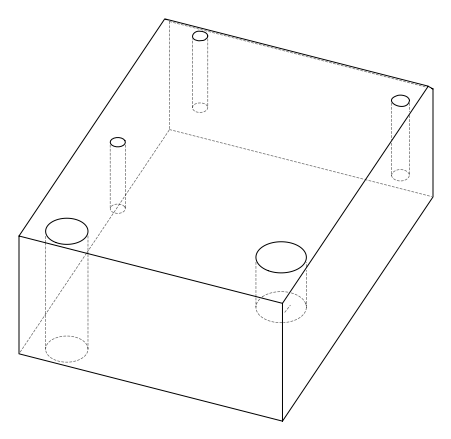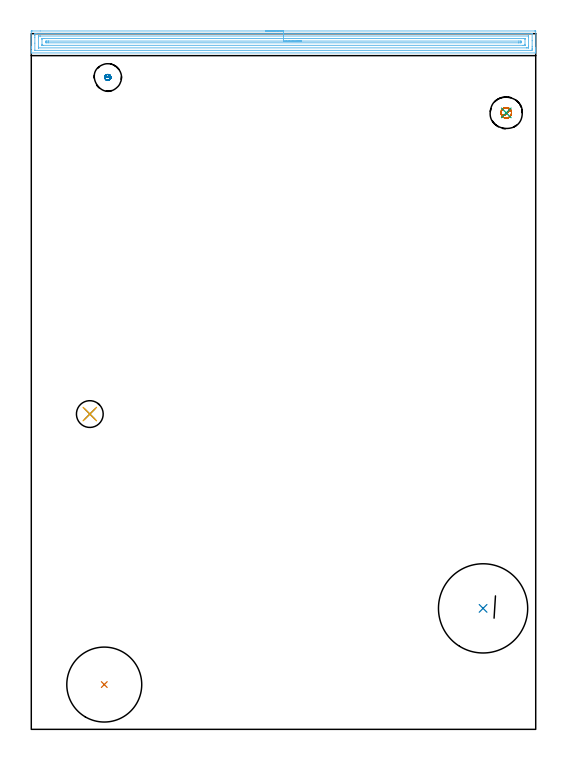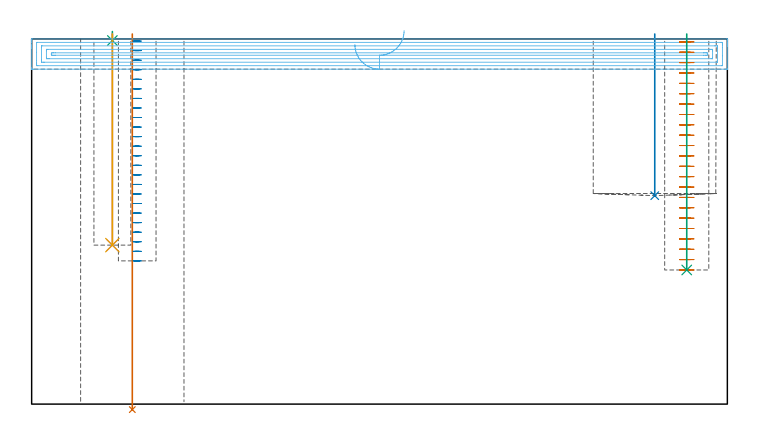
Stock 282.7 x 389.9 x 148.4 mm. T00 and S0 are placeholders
(PLAN: 9 operations, 7 tool changes, 18 min)
(1 INDEXABLE_INSERT_DRILL_THROUGH_HOLE_FROM_SOLID | STEP1HOLE | NXT0302_036 | 0.61 min | 205513 mm3)
(2 INDEXABLE_INSERT_DRILL_BLIND_HOLE_FROM_SOLID | STEP1POCKET | NXT0302_038 | 0.26 min | 123874 mm3)
(3 SPOT_DRILL | STEP1POCKET_1 | NXT0321_9005460120000 | 0.03 min | 36 mm3)
(4 DRILL_BLIND_HOLE_INTO_CENTER | STEP1POCKET_1 | UGT0301_492 | 0.34 min | 5984 mm3)
(5 DRILL_TO_ENLARGE_BLIND_HOLE | STEP1POCKET_1 | UGT0301_375 | 0.34 min | 8759 mm3)
(6 AREA_MILL | FG_CHAMFER_SURFACE | UGT0205_001 | 11.52 min | 21382 mm3)
(7 MILL_BLIND_HOLE_FROM_SOLID_MATERIAL | STEP1POCKET_2 | NXT0201_011 | Spiral | 2.98 min | 23620 mm3)
(8 MILL_BLIND_HOLE_FROM_SOLID_MATERIAL_1 | STEP1POCKET_3 | NXT0201_011 | Spiral | 1.53 min | 16559 mm3)
(9 BORE_BLIND_HOLE | STEP1POCKET_2 | UGT0332_075 | 0.39 min | 0 mm3)
(TOOL NXT0302_036 | Index. Insert Drill 42mm [880-D4200L50-05] | D42 PA176 FL210 Z2)
(TOOL NXT0302_038 | Index. Insert Drill 50mm [880-D5000L50-04] | D50 PA176 FL200 Z2)
(TOOL NXT0321_9005460120000 | NC Spot Drill, 142deg, 12mm, Carbide, Uncoated | D12 PA142 FL30 Z2)
(TOOL UGT0301_492 | Carbide Drill 9.7 mm | D9.7 PA118 FL87 Z2)
(TOOL UGT0301_375 | Twist Drill Flat Bottom 15 mm | D15 PA180 FL120 Z2)
(TOOL UGT0205_001 | Chamfer Mill 20 x 3 x 45 deg. | D20 FL50 Z2)
(TOOL NXT0201_011 | ENDMILL 12mm [2P460-1200-NA 1630] | D12 FL38 Z6)
(TOOL UGT0332_075 | 17.75 mm Rough Boring Bar | D17.75)
(OP 1 INDEXABLE_INSERT_DRILL_THROUGH_HOLE_FROM_SOLID)
G17 G21 G94 G90
T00 M6
G54
G17 G0 G90 X40.9 Y25.1 S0 M3
G43 Z158.4 H1
G94 G81 G98 Z-2.233 F250. R150.4
G80
M5
M2
(OP 2 INDEXABLE_INSERT_DRILL_BLIND_HOLE_FROM_SOLID)
G17 G21 G94 G90
T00 M6
G54
G17 G0 G90 X253.2 Y67.8 S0 M3
G43 Z158.4 H1
G94 G81 G98 Z84.7 F250. R150.4
G80
M5
M2
(OP 3 SPOT_DRILL)
G17 G21 G94 G90
T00 M6
G54
G17 G0 G90 X32.8 Y176.7 S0 M3
G43 Z158.4 H0
G94 G81 G98 Z147.754 F250. R151.4
G80
M5
M2
(OP 4 DRILL_BLIND_HOLE_INTO_CENTER)
G17 G21 G94 G90
T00 M6
G54
G17 G0 G90 X32.8 Y176.7 S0 M3
G43 Z158.4 H0
G94 G81 G98 Z64.6 F250. R150.4
G80
M5
M2
(OP 5 DRILL_TO_ENLARGE_BLIND_HOLE)
G17 G21 G94 G90
T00 M6
G54
G17 G0 G90 X32.8 Y176.7 S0 M3
G43 Z158.4 H0
G94 G73 G98 Z64.6 F250. Q13.967 R150.4
G80
M5
M2
(OP 6 AREA_MILL)
G17 G21 G94 G90
T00 M6
G54
G17 G0 G90 X131.35 Y391.4 S1061 M3
G43 Z158.4 H0
Z146.1
G94 G1 X131.388 Z145.228 F250.
X131.502 Z144.363
X131.691 Z143.512
X131.953 Z142.68
X132.287 Z141.874
X132.69 Z141.1
X133.158 Z140.364
X133.69 Z139.672
X134.279 Z139.029
X134.922 Z138.439
X135.614 Z137.908
X136.35 Z137.44
X137.124 Z137.037
X137.93 Z136.703
X138.762 Z136.441
X139.614 Z136.252
X140.478 Z136.138
X141.35 Z136.1
X282.08
X282.541 Y391.395 Z136.103
X282.69 Y391.392 Z136.106
X282.7 Y391.239 Z136.259
Y382.17 Z145.324
Y381.632 Z145.865
Y381.29 Z146.206
Y380.752 Z146.744
Y380.41 Z147.085
Y379.726 Z147.773
Y379.435 Z148.065
X282.699 Y379.096 Z148.394
X282.526 Y379.1 Z148.4
X0.174
X0.001 Y379.096 Z148.394
X0. Y379.435 Z148.065
Y379.726 Z147.773
Y380.41 Z147.085
Y381.632 Z145.865
Y382.17 Z145.324
Y382.781 Z144.714
Y390.97 Z136.528
X0.003 Y391.241 Z136.256
X0.01 Y391.392 Z136.106
X0.163 Y391.399 Z136.099
X0.62 Y391.4 Z136.1
X5.018
X141.35
Y389.986 Z137.514
X280.399 Y389.985 Z137.515
X280.66 Y389.98 Z137.52
X280.686 Y389.979 Z137.521
X280.691 Y389.962 Z137.538
X280.697 Y389.929 Z137.571
X280.699 Y389.897 Z137.603
X280.7 Y385.929 Z141.571
Y382.649 Z144.851
Y381.769 Z145.731
X280.698 Y381.29 Z146.21
X280.693 Y380.896 Z146.604
X280.677 Y380.521 Z146.979
X280.293 Y380.516 Z146.984
X280.186 Y380.515 Z146.985
X2.407
X2.301
X2.04 Y380.52 Z146.98
X2.014 Y380.521 Z146.979
X2.009 Y380.538 Z146.962
X2.003 Y380.571 Z146.929
X2.001 Y380.603 Z146.897
X2. Y384.571 Z142.929
Y387.851 Z139.649
Y388.731 Z138.769
X2.002 Y389.21 Z138.29
X2.007 Y389.604 Z137.896
X2.023 Y389.979 Z137.521
X2.407 Y389.984 Z137.516
X2.514 Y389.985 Z137.515
X141.35 Y389.986 Z137.514
Y388.572 Z138.928
X278.506 Y388.571 Z138.929
X278.587 Y388.57 Z138.93
X278.652 Y388.567 Z138.933
X278.687 Y388.565 Z138.935
X278.69 Y388.521 Z138.979
X278.696 Y388.33 Z139.17
X278.699 Y388.139 Z139.361
X278.7 Y382.859 Z144.641
X278.695 Y382.17 Z145.33
X278.692 Y381.987 Z145.513
X278.681 Y381.935 Z145.565
X278.628 Y381.933 Z145.567
X278.506 Y381.931 Z145.569
X277.857 Y381.929 Z145.571
X277.612 Y381.928 Z145.572
X4.194 Y381.929 Z145.571
X4.113 Y381.93 Z145.57
X4.048 Y381.933 Z145.567
X4.013 Y381.935 Z145.565
X4.01 Y381.979 Z145.521
X4.004 Y382.17 Z145.33
X4.001 Y382.361 Z145.139
X4. Y387.641 Z139.859
X4.005 Y388.33 Z139.17
X4.008 Y388.513 Z138.987
X4.019 Y388.565 Z138.935
X4.072 Y388.567 Z138.933
X4.194 Y388.569 Z138.931
X4.843 Y388.571 Z138.929
X5.088 Y388.572 Z138.928
X141.35
Y387.157 Z140.343
X276.122
X276.563 Y387.155 Z140.345
X276.655 Y387.153 Z140.347
X276.69 Y387.15 Z140.35
X276.694 Y387.105 Z140.395
X276.697 Y387.002 Z140.498
X276.7 Y386.588 Z140.912
Y383.93 Z143.57
X276.694 Y383.499 Z144.001
X276.69 Y383.392 Z144.108
X276.684 Y383.349 Z144.151
X276.62 Y383.347 Z144.153
X276.42 Y383.344 Z144.156
X275.825 Y383.343 Z144.157
X275.528
X6.578
X6.137 Y383.345 Z144.155
X6.045 Y383.347 Z144.153
X6.01 Y383.35 Z144.15
X6.006 Y383.395 Z144.105
X6.003 Y383.498 Z144.002
X6. Y383.912 Z143.588
Y386.57 Z140.93
X6.006 Y387.001 Z140.499
X6.01 Y387.108 Z140.392
X6.016 Y387.151 Z140.349
X6.08 Y387.153 Z140.347
X6.28 Y387.156 Z140.344
X6.875 Y387.157 Z140.343
X7.172
X141.35
Y385.743 Z141.757
X273.144
X273.987 Y385.741 Z141.759
X274.038 Y385.738 Z141.762
X274.69 Y385.69 Z141.81
X274.695 Y385.043 Z142.457
X274.69 Y384.81 Z142.69
X274.087 Y384.762 Z142.738
X274.038 Y384.76 Z142.74
X273.198 Y384.757 Z142.743
X273.144
X9.556
X8.713 Y384.759 Z142.741
X8.662 Y384.762 Z142.738
X8.01 Y384.81 Z142.69
X8.005 Y385.457 Z142.043
X8.01 Y385.69 Z141.81
X8.613 Y385.739 Z141.761
X8.662 Y385.74 Z141.76
X9.502 Y385.743 Z141.757
X9.556
X141.35
X142.222 Z141.795
X143.086 Z141.909
X143.938 Z142.098
X144.77 Z142.36
X145.576 Z142.694
X146.35 Z143.097
X147.086 Z143.565
X147.778 Z144.096
X148.421 Z144.686
X149.01 Z145.329
X149.542 Z146.021
X150.01 Z146.757
X150.413 Z147.531
X150.747 Z148.337
X151.009 Z149.169
X151.198 Z150.02
X151.312 Z150.885
X151.35 Z151.757
G0 Z158.4
M5
M2
(OP 7 MILL_BLIND_HOLE_FROM_SOLID_MATERIAL)
G17 G21 G94 G90
T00 M6
G54
G17 G0 G90 X266.2 Y345.5 S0 M3
G43 Z158.4 H1
Z147.187
G94 G3 X266.275 Y348.375 R1.438 F250.
X263.254 Y345.654 R2.875
X266.046 Y342.554 R2.95
X263.254 Y345.654 R-2.95
X264.65 Y344.104 R1.475
X266.2 Y345.5 R1.475
G0 Z142.974
G3 X266.275 Y348.375 R1.438
X263.254 Y345.654 R2.875
X266.046 Y342.554 R2.95
X263.254 Y345.654 R-2.95
X264.65 Y344.104 R1.475
X266.2 Y345.5 R1.475
G0 Z138.761
G3 X266.275 Y348.375 R1.438
X263.254 Y345.654 R2.875
X266.046 Y342.554 R2.95
X263.254 Y345.654 R-2.95
X264.65 Y344.104 R1.475
X266.2 Y345.5 R1.475
G0 Z134.548
G3 X266.275 Y348.375 R1.438
X263.254 Y345.654 R2.875
X266.046 Y342.554 R2.95
X263.254 Y345.654 R-2.95
X264.65 Y344.104 R1.475
X266.2 Y345.5 R1.475
G0 Z130.335
G3 X266.275 Y348.375 R1.438
X263.254 Y345.654 R2.875
X266.046 Y342.554 R2.95
X263.254 Y345.654 R-2.95
X264.65 Y344.104 R1.475
X266.2 Y345.5 R1.475
G0 Z126.122
G3 X266.275 Y348.375 R1.438
X263.254 Y345.654 R2.875
X266.046 Y342.554 R2.95
X263.254 Y345.654 R-2.95
X264.65 Y344.104 R1.475
X266.2 Y345.5 R1.475
G0 Z121.909
G3 X266.275 Y348.375 R1.438
X263.254 Y345.654 R2.875
X266.046 Y342.554 R2.95
X263.254 Y345.654 R-2.95
X264.65 Y344.104 R1.475
X266.2 Y345.5 R1.475
G0 Z117.696
G3 X266.275 Y348.375 R1.438
X263.254 Y345.654 R2.875
X266.046 Y342.554 R2.95
X263.254 Y345.654 R-2.95
X264.65 Y344.104 R1.475
X266.2 Y345.5 R1.475
G0 Z113.483
G3 X266.275 Y348.375 R1.438
X263.254 Y345.654 R2.875
X266.046 Y342.554 R2.95
X263.254 Y345.654 R-2.95
X264.65 Y344.104 R1.475
X266.2 Y345.5 R1.475
G0 Z109.27
G3 X266.275 Y348.375 R1.438
X263.254 Y345.654 R2.875
X266.046 Y342.554 R2.95
X263.254 Y345.654 R-2.95
X264.65 Y344.104 R1.475
X266.2 Y345.5 R1.475
G0 Z105.057
G3 X266.275 Y348.375 R1.438
X263.254 Y345.654 R2.875
X266.046 Y342.554 R2.95
X263.254 Y345.654 R-2.95
X264.65 Y344.104 R1.475
X266.2 Y345.5 R1.475
G0 Z100.843
G3 X266.275 Y348.375 R1.438
X263.254 Y345.654 R2.875
X266.046 Y342.554 R2.95
X263.254 Y345.654 R-2.95
X264.65 Y344.104 R1.475
X266.2 Y345.5 R1.475
G0 Z96.63
G3 X266.275 Y348.375 R1.438
X263.254 Y345.654 R2.875
X266.046 Y342.554 R2.95
X263.254 Y345.654 R-2.95
X264.65 Y344.104 R1.475
X266.2 Y345.5 R1.475
G0 Z92.417
G3 X266.275 Y348.375 R1.438
X263.254 Y345.654 R2.875
X266.046 Y342.554 R2.95
X263.254 Y345.654 R-2.95
X264.65 Y344.104 R1.475
X266.2 Y345.5 R1.475
G0 Z88.204
G3 X266.275 Y348.375 R1.438
X263.254 Y345.654 R2.875
X266.046 Y342.554 R2.95
X263.254 Y345.654 R-2.95
X264.65 Y344.104 R1.475
X266.2 Y345.5 R1.475
G0 Z83.991
G3 X266.275 Y348.375 R1.438
X263.254 Y345.654 R2.875
X266.046 Y342.554 R2.95
X263.254 Y345.654 R-2.95
X264.65 Y344.104 R1.475
X266.2 Y345.5 R1.475
G0 Z79.778
G3 X266.275 Y348.375 R1.438
X263.254 Y345.654 R2.875
X266.046 Y342.554 R2.95
X263.254 Y345.654 R-2.95
X264.65 Y344.104 R1.475
X266.2 Y345.5 R1.475
G0 Z75.565
G3 X266.275 Y348.375 R1.438
X263.254 Y345.654 R2.875
X266.046 Y342.554 R2.95
X263.254 Y345.654 R-2.95
X264.65 Y344.104 R1.475
X266.2 Y345.5 R1.475
G0 Z71.352
G3 X266.275 Y348.375 R1.438
X263.254 Y345.654 R2.875
X266.046 Y342.554 R2.95
X263.254 Y345.654 R-2.95
X264.65 Y344.104 R1.475
X266.2 Y345.5 R1.475
G0 Z67.139
G3 X266.275 Y348.375 R1.438
X263.254 Y345.654 R2.875
X266.046 Y342.554 R2.95
X263.254 Y345.654 R-2.95
X264.65 Y344.104 R1.475
X266.2 Y345.5 R1.475
G0 Z62.926
G3 X266.275 Y348.375 R1.438
X263.254 Y345.654 R2.875
X266.046 Y342.554 R2.95
X263.254 Y345.654 R-2.95
X264.65 Y344.104 R1.475
X266.2 Y345.5 R1.475
G0 Z58.713
G3 X266.275 Y348.375 R1.438
X263.254 Y345.654 R2.875
X266.046 Y342.554 R2.95
X263.254 Y345.654 R-2.95
X264.65 Y344.104 R1.475
X266.2 Y345.5 R1.475
G0 Z54.5
G3 X266.275 Y348.375 R1.438
X263.254 Y345.654 R2.875
X266.046 Y342.554 R2.95
X263.254 Y345.654 R-2.95
X264.65 Y344.104 R1.475
X266.2 Y345.5 R1.475
G0 Z158.4
M5
M2
(OP 8 MILL_BLIND_HOLE_FROM_SOLID_MATERIAL_1)
G17 G21 G94 G90
T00 M6
G54
G17 G0 G90 X42.9 Y365.4 S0 M3
G43 Z158.4 H1
Z147.517
G94 G3 X43.66 Y366.29 R0.77 F250.
X42.642 Y367.03 R0.89
X41.27 Y365.142 R1.65
X42.642 Y367.03 R-1.65
X41.956 Y366.086 R0.825
X42.9 Y365.4 R0.825
G0 Z143.633
G3 X43.66 Y366.29 R0.77
X42.642 Y367.03 R0.89
X41.27 Y365.142 R1.65
X42.642 Y367.03 R-1.65
X41.956 Y366.086 R0.825
X42.9 Y365.4 R0.825
G0 Z139.75
G3 X43.66 Y366.29 R0.77
X42.642 Y367.03 R0.89
X41.27 Y365.142 R1.65
X42.642 Y367.03 R-1.65
X41.956 Y366.086 R0.825
X42.9 Y365.4 R0.825
G0 Z135.867
G3 X43.66 Y366.29 R0.77
X42.642 Y367.03 R0.89
X41.27 Y365.142 R1.65
X42.642 Y367.03 R-1.65
X41.956 Y366.086 R0.825
X42.9 Y365.4 R0.825
G0 Z131.983
G3 X43.66 Y366.29 R0.77
X42.642 Y367.03 R0.89
X41.27 Y365.142 R1.65
X42.642 Y367.03 R-1.65
X41.956 Y366.086 R0.825
X42.9 Y365.4 R0.825
G0 Z128.1
G3 X43.66 Y366.29 R0.77
X42.642 Y367.03 R0.89
X41.27 Y365.142 R1.65
X42.642 Y367.03 R-1.65
X41.956 Y366.086 R0.825
X42.9 Y365.4 R0.825
G0 Z124.217
G3 X43.66 Y366.29 R0.77
X42.642 Y367.03 R0.89
X41.27 Y365.142 R1.65
X42.642 Y367.03 R-1.65
X41.956 Y366.086 R0.825
X42.9 Y365.4 R0.825
G0 Z120.333
G3 X43.66 Y366.29 R0.77
X42.642 Y367.03 R0.89
X41.27 Y365.142 R1.65
X42.642 Y367.03 R-1.65
X41.956 Y366.086 R0.825
X42.9 Y365.4 R0.825
G0 Z116.45
G3 X43.66 Y366.29 R0.77
X42.642 Y367.03 R0.89
X41.27 Y365.142 R1.65
X42.642 Y367.03 R-1.65
X41.956 Y366.086 R0.825
X42.9 Y365.4 R0.825
G0 Z112.567
G3 X43.66 Y366.29 R0.77
X42.642 Y367.03 R0.89
X41.27 Y365.142 R1.65
X42.642 Y367.03 R-1.65
X41.956 Y366.086 R0.825
X42.9 Y365.4 R0.825
G0 Z108.683
G3 X43.66 Y366.29 R0.77
X42.642 Y367.03 R0.89
X41.27 Y365.142 R1.65
X42.642 Y367.03 R-1.65
X41.956 Y366.086 R0.825
X42.9 Y365.4 R0.825
G0 Z104.8
G3 X43.66 Y366.29 R0.77
X42.642 Y367.03 R0.89
X41.27 Y365.142 R1.65
X42.642 Y367.03 R-1.65
X41.956 Y366.086 R0.825
X42.9 Y365.4 R0.825
G0 Z100.917
G3 X43.66 Y366.29 R0.77
X42.642 Y367.03 R0.89
X41.27 Y365.142 R1.65
X42.642 Y367.03 R-1.65
X41.956 Y366.086 R0.825
X42.9 Y365.4 R0.825
G0 Z97.033
G3 X43.66 Y366.29 R0.77
X42.642 Y367.03 R0.89
X41.27 Y365.142 R1.65
X42.642 Y367.03 R-1.65
X41.956 Y366.086 R0.825
X42.9 Y365.4 R0.825
G0 Z93.15
G3 X43.66 Y366.29 R0.77
X42.642 Y367.03 R0.89
X41.27 Y365.142 R1.65
X42.642 Y367.03 R-1.65
X41.956 Y366.086 R0.825
X42.9 Y365.4 R0.825
G0 Z89.267
G3 X43.66 Y366.29 R0.77
X42.642 Y367.03 R0.89
X41.27 Y365.142 R1.65
X42.642 Y367.03 R-1.65
X41.956 Y366.086 R0.825
X42.9 Y365.4 R0.825
G0 Z85.383
G3 X43.66 Y366.29 R0.77
X42.642 Y367.03 R0.89
X41.27 Y365.142 R1.65
X42.642 Y367.03 R-1.65
X41.956 Y366.086 R0.825
X42.9 Y365.4 R0.825
G0 Z81.5
G3 X43.66 Y366.29 R0.77
X42.642 Y367.03 R0.89
X41.27 Y365.142 R1.65
X42.642 Y367.03 R-1.65
X41.956 Y366.086 R0.825
X42.9 Y365.4 R0.825
G0 Z77.617
G3 X43.66 Y366.29 R0.77
X42.642 Y367.03 R0.89
X41.27 Y365.142 R1.65
X42.642 Y367.03 R-1.65
X41.956 Y366.086 R0.825
X42.9 Y365.4 R0.825
G0 Z73.733
G3 X43.66 Y366.29 R0.77
X42.642 Y367.03 R0.89
X41.27 Y365.142 R1.65
X42.642 Y367.03 R-1.65
X41.956 Y366.086 R0.825
X42.9 Y365.4 R0.825
G0 Z69.85
G3 X43.66 Y366.29 R0.77
X42.642 Y367.03 R0.89
X41.27 Y365.142 R1.65
X42.642 Y367.03 R-1.65
X41.956 Y366.086 R0.825
X42.9 Y365.4 R0.825
G0 Z65.967
G3 X43.66 Y366.29 R0.77
X42.642 Y367.03 R0.89
X41.27 Y365.142 R1.65
X42.642 Y367.03 R-1.65
X41.956 Y366.086 R0.825
X42.9 Y365.4 R0.825
G0 Z62.083
G3 X43.66 Y366.29 R0.77
X42.642 Y367.03 R0.89
X41.27 Y365.142 R1.65
X42.642 Y367.03 R-1.65
X41.956 Y366.086 R0.825
X42.9 Y365.4 R0.825
G0 Z58.2
G3 X43.66 Y366.29 R0.77
X42.642 Y367.03 R0.89
X41.27 Y365.142 R1.65
X42.642 Y367.03 R-1.65
X41.956 Y366.086 R0.825
X42.9 Y365.4 R0.825
G0 Z158.4
M5
M2
(OP 9 BORE_BLIND_HOLE)
G17 G21 G94 G90
T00 M6
G54
G17 G0 G90 X266.2 Y345.5 S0 M3
G43 Z158.4 H0
G94 G85 G98 Z54.5 F250. R150.4
G80
M5
M2
